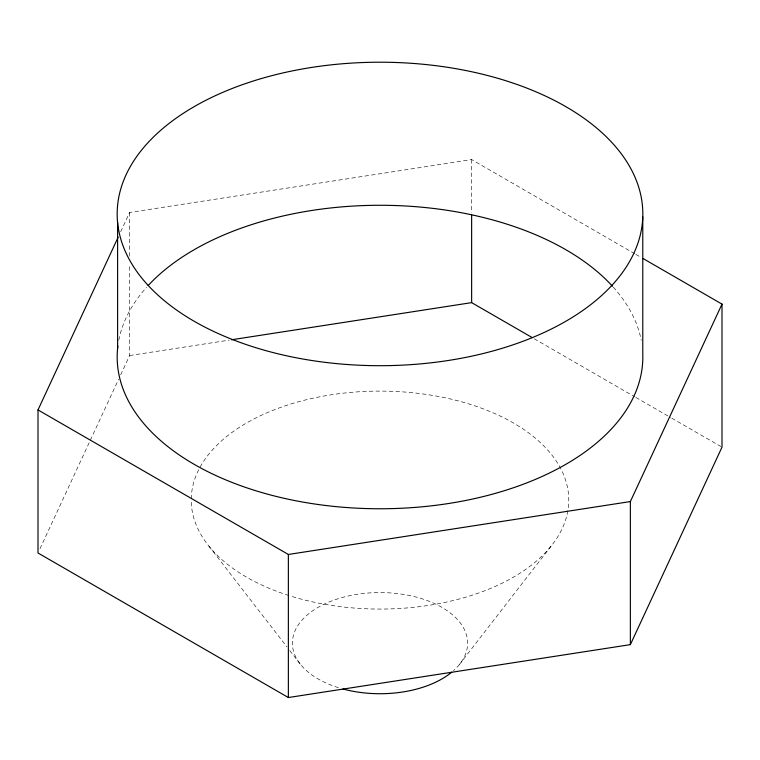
<?xml version="1.0" encoding="UTF-8"?>
<svg xmlns="http://www.w3.org/2000/svg" width="760" height="760" viewBox="0 0 760 760"><rect width="100%" height="100%" fill="white"/><g stroke="black" fill="none" stroke-linecap="round" stroke-linejoin="round"><path stroke-width="0.57" stroke-dasharray="3.8 2.85" d="M120.678 231.791L129.637 212.477L471.637 159.571L634.781 253.755M39.995 548.701L89.794 441.389M90.297 440.315L118.683 379.145M120.678 374.851L129.637 355.537L129.637 264.499M459.401 664.525L551.086 546.145M129.637 355.537L229.197 340.138M635.806 254.353L640.936 257.317M534.232 338.77L634.781 396.824M635.806 397.413L670.7 417.553M671.726 418.152L722 447.174M208.914 546.145L286.881 646.817M289.769 650.541L300.599 664.525M471.637 159.571L471.637 212.772M129.637 212.477L129.637 257.402M118.797 340.204A262.827 151.743 0 0 1 146.547 287.318M613.253 287.099A262.827 151.743 0 0 1 641.202 340.185M567.872 510.692A188.765 108.984 0 0 1 290.044 595.897M288.933 595.545A188.765 108.984 0 0 1 191.235 500.08M191.244 498.892A188.765 108.984 0 0 1 389.262 391.229A188.765 108.984 0 0 1 568.053 509.58M338.428 687.667A87.609 50.578 0 0 1 304.048 617.947A87.609 50.578 0 0 1 425.704 600.001A87.609 50.578 0 0 1 453.473 670.7"/><path stroke-width="1.14" d="M642.779 216.866A262.827 151.743 0 0 1 244.255 343.89A262.827 151.743 0 0 1 252.976 81.111A262.827 151.743 0 0 1 642.779 216.866L642.779 354.113A262.827 151.743 0 0 1 372.96 508.706A262.827 151.743 0 0 1 117.866 345.99M642.989 258.495L722 304.114L722 447.174L630.363 644.632L288.363 697.538L38 552.995L38 409.925L118.18 237.158M630.363 644.632L630.363 501.562L722 304.114M231.534 339.777L471.637 302.632L532.181 337.582M38 409.925L288.363 554.467L630.363 501.562M471.637 215.137L471.637 302.632M288.363 554.467L288.363 697.538M117.61 222.67L117.61 348.308M148.181 285.522A262.827 151.743 0 0 1 380.741 205.276A262.827 151.743 0 0 1 612.512 286.273M451.763 672.163A87.609 50.578 0 0 1 342.978 688.987"/></g></svg>
